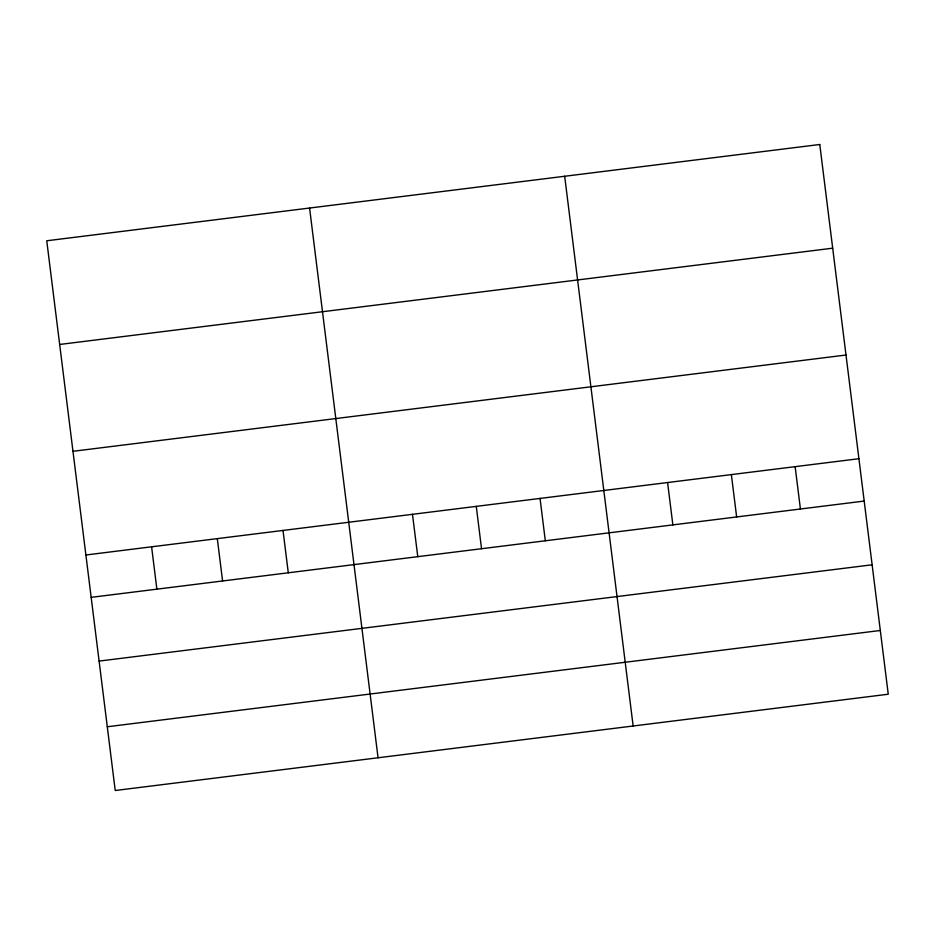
<?xml version="1.0" encoding="UTF-8"?>
<svg xmlns="http://www.w3.org/2000/svg" width="935" height="935" viewBox="0 0 935 935"><rect width="100%" height="100%" fill="white"/><g stroke="black" fill="none" stroke-linecap="round" stroke-linejoin="round"><path stroke-width="1.4" d="M59.665 344.466L832.688 248.184M72.977 451.301L846 355.019M85.891 554.993L858.914 458.711M91.162 597.348L864.185 501.067M99.098 661.092L872.133 564.798M107.28 726.764L880.314 630.482M795.136 466.647L800.418 509.002M731.369 474.594L736.64 516.95M667.59 482.542L672.861 524.897M564.682 176.271L633.147 725.992M540.044 498.425L545.315 540.781M476.266 506.373L481.537 548.716M412.487 514.308L417.77 556.664M309.578 208.037L378.056 757.771M283.013 530.437L288.284 572.793M217.306 538.63L222.577 580.974M151.599 546.811L156.87 589.167M819.773 144.493L46.75 240.774L115.227 790.507L888.25 694.226L819.773 144.493"/></g></svg>
